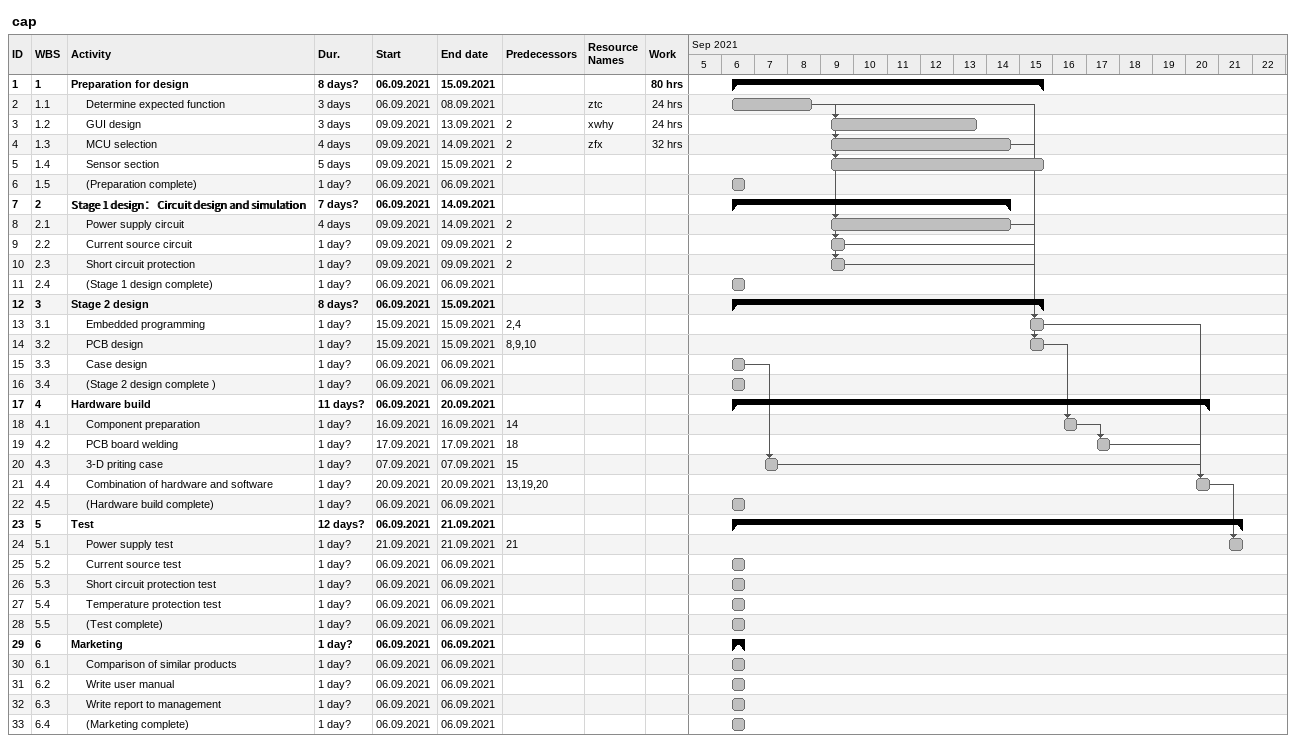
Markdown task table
cap

| ID | WBS | Task | Duration | Start | Finish | Predecessors | Resources | Work (h) |
|---|---|---|---|---|---|---|---|---|
| 1 | 1 | **Preparation for design** | 8d? | 2021-09-06 | 2021-09-15 |  |  | 80 |
| 2 | 1.1 | Determine expected function | 3d | 2021-09-06 | 2021-09-08 |  | ztc | 24 |
| 3 | 1.2 | GUI design | 3d | 2021-09-09 | 2021-09-13 | 2 | xwhy | 24 |
| 4 | 1.3 | MCU selection | 4d | 2021-09-09 | 2021-09-14 | 2 | zfx | 32 |
| 5 | 1.4 | Sensor section | 5d | 2021-09-09 | 2021-09-15 | 2 |  |  |
| 6 | 1.5 | (Preparation complete) | 1d? | 2021-09-06 | 2021-09-06 |  |  |  |
| 7 | 2 | **Stage 1 design： Circuit design and simulation** | 7d? | 2021-09-06 | 2021-09-14 |  |  |  |
| 8 | 2.1 | Power supply circuit | 4d | 2021-09-09 | 2021-09-14 | 2 |  |  |
| 9 | 2.2 | Current source circuit | 1d? | 2021-09-09 | 2021-09-09 | 2 |  |  |
| 10 | 2.3 | Short circuit protection | 1d? | 2021-09-09 | 2021-09-09 | 2 |  |  |
| 11 | 2.4 | (Stage 1 design complete) | 1d? | 2021-09-06 | 2021-09-06 |  |  |  |
| 12 | 3 | **Stage 2 design** | 8d? | 2021-09-06 | 2021-09-15 |  |  |  |
| 13 | 3.1 | Embedded programming | 1d? | 2021-09-15 | 2021-09-15 | 2, 4 |  |  |
| 14 | 3.2 | PCB design | 1d? | 2021-09-15 | 2021-09-15 | 8, 9, 10 |  |  |
| 15 | 3.3 | Case design | 1d? | 2021-09-06 | 2021-09-06 |  |  |  |
| 16 | 3.4 | (Stage 2 design complete ) | 1d? | 2021-09-06 | 2021-09-06 |  |  |  |
| 17 | 4 | **Hardware build** | 11d? | 2021-09-06 | 2021-09-20 |  |  |  |
| 18 | 4.1 | Component preparation | 1d? | 2021-09-16 | 2021-09-16 | 14 |  |  |
| 19 | 4.2 | PCB board welding | 1d? | 2021-09-17 | 2021-09-17 | 18 |  |  |
| 20 | 4.3 | 3-D priting case | 1d? | 2021-09-07 | 2021-09-07 | 15 |  |  |
| 21 | 4.4 | Combination of hardware and software | 1d? | 2021-09-20 | 2021-09-20 | 13, 19, 20 |  |  |
| 22 | 4.5 | (Hardware build complete) | 1d? | 2021-09-06 | 2021-09-06 |  |  |  |
| 23 | 5 | **Test** | 12d? | 2021-09-06 | 2021-09-21 |  |  |  |
| 24 | 5.1 | Power supply test | 1d? | 2021-09-21 | 2021-09-21 | 21 |  |  |
| 25 | 5.2 | Current source test | 1d? | 2021-09-06 | 2021-09-06 |  |  |  |
| 26 | 5.3 | Short circuit protection test | 1d? | 2021-09-06 | 2021-09-06 |  |  |  |
| 27 | 5.4 | Temperature protection test | 1d? | 2021-09-06 | 2021-09-06 |  |  |  |
| 28 | 5.5 | (Test complete) | 1d? | 2021-09-06 | 2021-09-06 |  |  |  |
| 29 | 6 | **Marketing** | 1d? | 2021-09-06 | 2021-09-06 |  |  |  |
| 30 | 6.1 | Comparison of similar products | 1d? | 2021-09-06 | 2021-09-06 |  |  |  |
| 31 | 6.2 | Write user manual | 1d? | 2021-09-06 | 2021-09-06 |  |  |  |
| 32 | 6.3 | Write report to management | 1d? | 2021-09-06 | 2021-09-06 |  |  |  |
| 33 | 6.4 | (Marketing complete) | 1d? | 2021-09-06 | 2021-09-06 |  |  |  |
